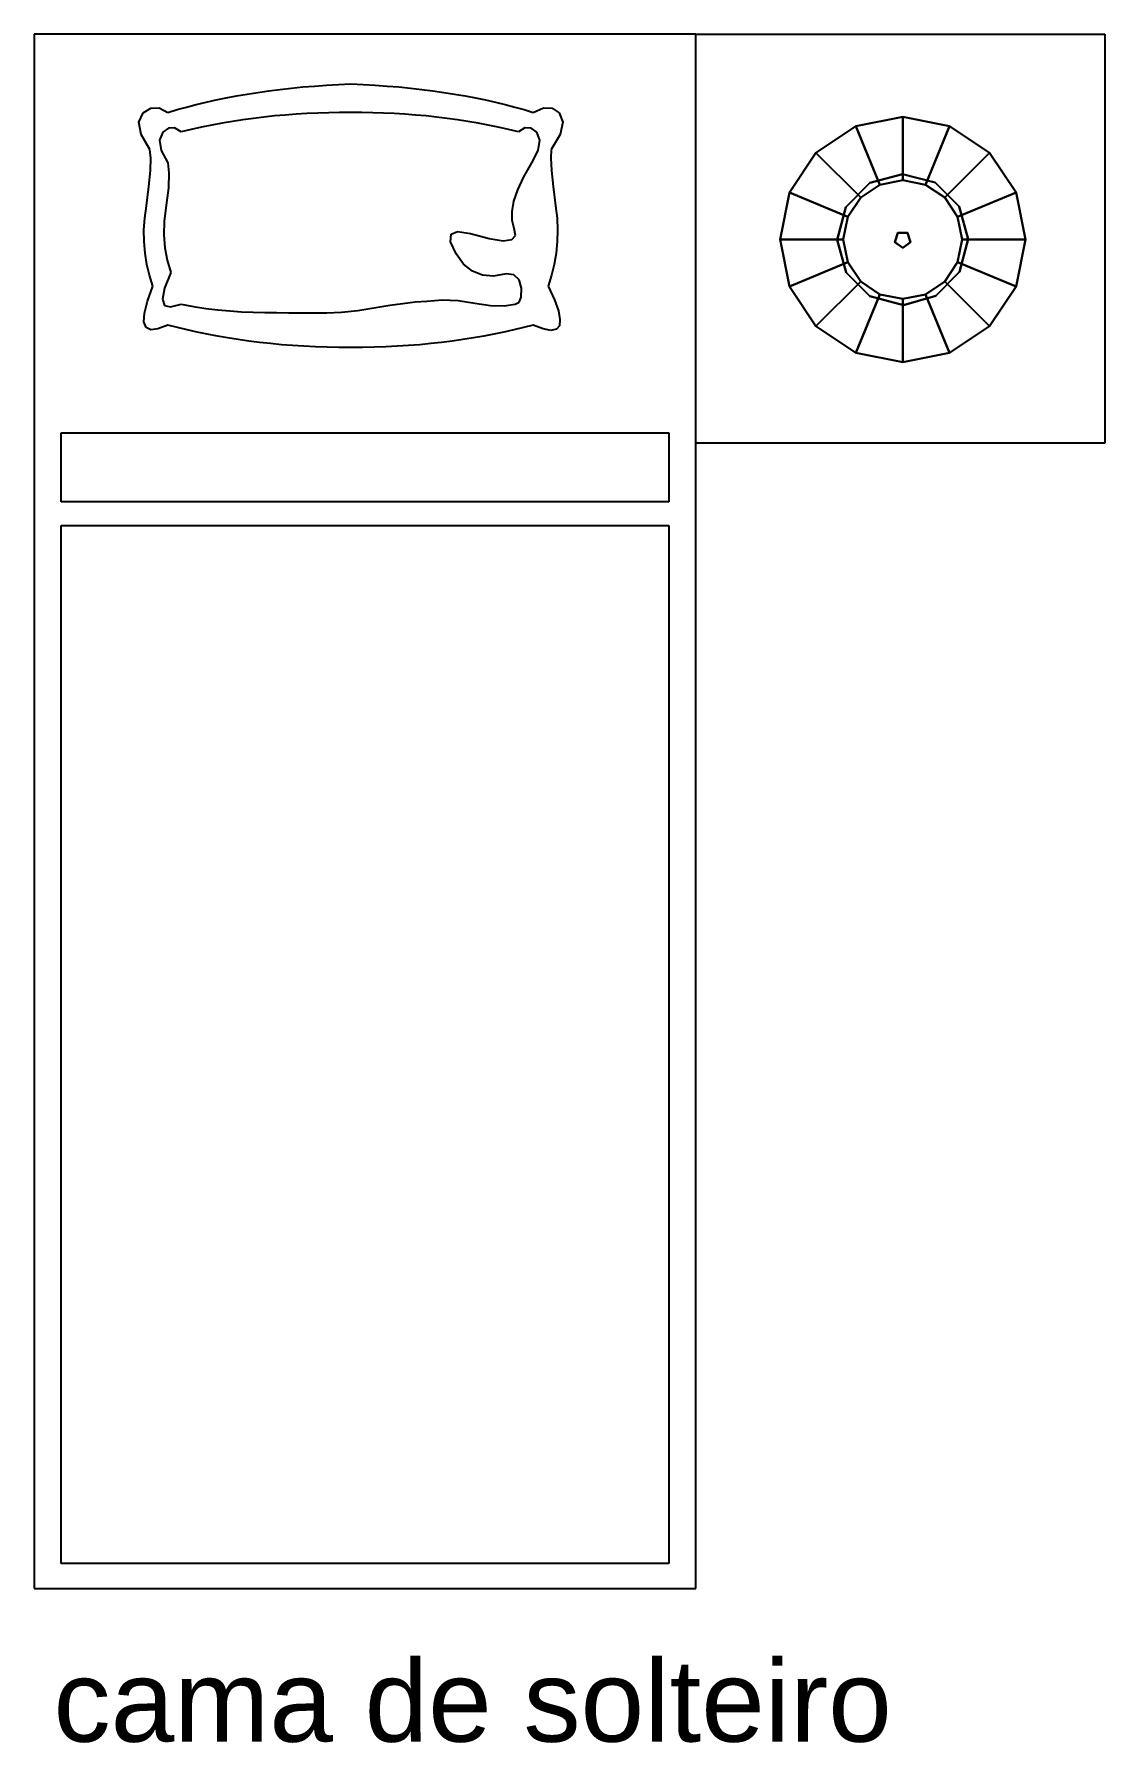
# Model space of a CAD drawing. Header units: centimetres. Extents: x 1216 to 2218, y 1695 to 2254.
# Drawn here: x 2086.8 to 2217.7, y 1736.2 to 1945 of the extents above; entities that cross this region are included whole.
import ezdxf

# ---------------------------------------------------------------- set-up
doc = ezdxf.new("R2010")
doc.units = ezdxf.units.CM
doc.styles.add('texto', font='arial.ttf')

msp = doc.modelspace()

# ---------------------------------------------------------------- linework, layer by layer
for p, q in [((2167.73, 1945.04), (2086.84, 1945.04)), ((2086.84, 1945.04), (2086.84, 1755.04)), ((2167.73, 1755.04), (2167.73, 1945.04)), ((2167.73, 1945.04), (2217.73, 1945.04)), ((2167.73, 1895.04), (2167.73, 1945.04)), ((2217.73, 1945.04), (2217.73, 1895.04)), ((2115.53, 1938.1), (2116.89, 1938.28)), ((2116.89, 1938.28), (2118.28, 1938.44)), ((2118.28, 1938.44), (2119.68, 1938.58)), ((2119.68, 1938.58), (2121.11, 1938.7)), ((2121.11, 1938.7), (2122.56, 1938.81)), ((2122.56, 1938.81), (2124.04, 1938.9)), ((2124.04, 1938.9), (2125.54, 1938.98)), ((2125.54, 1938.98), (2127.05, 1938.9)), ((2127.05, 1938.9), (2128.53, 1938.81)), ((2128.53, 1938.81), (2129.99, 1938.7)), ((2129.99, 1938.7), (2131.43, 1938.58)), ((2131.43, 1938.58), (2132.84, 1938.44)), ((2132.84, 1938.44), (2134.22, 1938.28)), ((2134.22, 1938.28), (2135.59, 1938.1)), ((2104.31, 1935.81), (2105.46, 1936.13)), ((2105.46, 1936.13), (2106.64, 1936.43)), ((2106.64, 1936.43), (2107.85, 1936.72)), ((2107.85, 1936.72), (2109.07, 1936.99)), ((2109.07, 1936.99), (2110.32, 1937.24)), ((2110.32, 1937.24), (2111.59, 1937.48)), ((2111.59, 1937.48), (2112.88, 1937.71)), ((2112.88, 1937.71), (2114.19, 1937.91)), ((2114.19, 1937.91), (2115.53, 1938.1)), ((2135.59, 1938.1), (2136.92, 1937.91)), ((2136.92, 1937.91), (2138.23, 1937.71)), ((2138.23, 1937.71), (2139.52, 1937.48)), ((2139.52, 1937.48), (2140.78, 1937.24)), ((2140.78, 1937.24), (2142.02, 1936.99)), ((2142.02, 1936.99), (2143.24, 1936.72)), ((2143.24, 1936.72), (2144.42, 1936.43)), ((2144.42, 1936.43), (2145.59, 1936.13)), ((2145.59, 1936.13), (2146.73, 1935.81)), ((2099.65, 1934.29), (2100.17, 1935.41)), ((2099.93, 1932.79), (2099.65, 1934.29)), ((2100.17, 1935.41), (2101.1, 1936.01)), ((2101.1, 1936.01), (2102.12, 1936.04)), ((2102.12, 1936.04), (2103.17, 1935.48)), ((2103.17, 1935.48), (2104.31, 1935.81)), ((2109.81, 1934.16), (2108.55, 1933.92)), ((2111.08, 1934.37), (2109.81, 1934.16)), ((2112.36, 1934.57), (2111.08, 1934.37)), ((2113.64, 1934.74), (2112.36, 1934.57)), ((2114.93, 1934.9), (2113.64, 1934.74)), ((2116.23, 1935.04), (2114.93, 1934.9)), ((2117.54, 1935.15), (2116.23, 1935.04)), ((2118.85, 1935.25), (2117.54, 1935.15)), ((2120.17, 1935.33), (2118.85, 1935.25)), ((2121.5, 1935.4), (2120.17, 1935.33)), ((2122.84, 1935.44), (2121.5, 1935.4)), ((2124.18, 1935.47), (2122.84, 1935.44)), ((2125.54, 1935.48), (2124.18, 1935.47)), ((2126.88, 1935.47), (2125.54, 1935.48)), ((2128.22, 1935.44), (2126.88, 1935.47)), ((2129.54, 1935.4), (2128.22, 1935.44)), ((2130.86, 1935.33), (2129.54, 1935.4)), ((2132.17, 1935.25), (2130.86, 1935.33)), ((2133.47, 1935.15), (2132.17, 1935.25)), ((2134.76, 1935.04), (2133.47, 1935.15)), ((2136.04, 1934.9), (2134.76, 1935.04)), ((2137.32, 1934.74), (2136.04, 1934.9)), ((2138.59, 1934.57), (2137.32, 1934.74)), ((2139.85, 1934.37), (2138.59, 1934.57)), ((2141.1, 1934.16), (2139.85, 1934.37)), ((2142.34, 1933.92), (2141.1, 1934.16)), ((2146.73, 1935.81), (2147.84, 1935.48)), ((2147.84, 1935.48), (2149.09, 1936.04)), ((2149.09, 1936.04), (2150.16, 1936.01)), ((2150.16, 1936.01), (2151.03, 1935.41)), ((2151.03, 1935.41), (2151.46, 1934.29)), ((2151.46, 1934.29), (2151.14, 1932.79)), ((2100.98, 1930.92), (2099.93, 1932.79)), ((2102.55, 1933.04), (2102.17, 1932.08)), ((2102.17, 1932.08), (2102.38, 1930.83)), ((2103.25, 1933.56), (2102.55, 1933.04)), ((2104, 1933.59), (2103.25, 1933.56)), ((2104.79, 1933.1), (2104, 1933.59)), ((2106.04, 1933.4), (2104.79, 1933.1)), ((2107.29, 1933.67), (2106.04, 1933.4)), ((2108.55, 1933.92), (2107.29, 1933.67)), ((2143.58, 1933.67), (2142.34, 1933.92)), ((2144.81, 1933.4), (2143.58, 1933.67)), ((2146.03, 1933.1), (2144.81, 1933.4)), ((2146.84, 1933.59), (2146.03, 1933.1)), ((2147.6, 1933.56), (2146.84, 1933.59)), ((2148.28, 1933.04), (2147.6, 1933.56)), ((2148.67, 1932.08), (2148.28, 1933.04)), ((2148.47, 1930.83), (2148.67, 1932.08)), ((2151.14, 1932.79), (2150.03, 1930.92)), ((2101.09, 1929.86), (2100.98, 1930.92)), ((2101.05, 1928.37), (2101.09, 1929.86)), ((2102.38, 1930.83), (2103.17, 1929.29)), ((2147.66, 1929.29), (2148.47, 1930.83)), ((2150.03, 1930.92), (2150, 1929.86)), ((2150, 1929.86), (2150.08, 1928.37)), ((2100.86, 1926.43), (2101.05, 1928.37)), ((2103.17, 1929.29), (2103.31, 1928.1)), ((2103.31, 1928.1), (2103.24, 1926.27)), ((2146.69, 1927.58), (2147.66, 1929.29)), ((2150.08, 1928.37), (2150.28, 1926.43)), ((2100.55, 1924.04), (2100.86, 1926.43)), ((2103.24, 1926.27), (2102.92, 1923.79)), ((2145.49, 1924.61), (2145.97, 1926.02)), ((2145.97, 1926.02), (2146.69, 1927.58)), ((2150.28, 1926.43), (2150.59, 1924.04)), ((2100.36, 1922.56), (2100.55, 1924.04)), ((2102.92, 1923.79), (2102.73, 1922.13)), ((2145.26, 1923.35), (2145.49, 1924.61)), ((2150.59, 1924.04), (2150.76, 1922.56)), ((2100.26, 1921.1), (2100.36, 1922.56)), ((2102.73, 1922.13), (2102.7, 1920.51)), ((2145.28, 1922.25), (2145.26, 1923.35)), ((2145.53, 1921.29), (2145.28, 1922.25)), ((2150.76, 1922.56), (2150.82, 1921.1)), ((2100.28, 1919.68), (2100.26, 1921.1)), ((2100.39, 1918.28), (2100.28, 1919.68)), ((2102.7, 1920.51), (2102.82, 1918.93)), ((2137.74, 1919.67), (2137.81, 1920.59)), ((2138.41, 1918.17), (2137.74, 1919.67)), ((2137.81, 1920.59), (2138.61, 1920.93)), ((2138.61, 1920.93), (2140.16, 1920.67)), ((2140.16, 1920.67), (2142.47, 1920.04)), ((2142.47, 1920.04), (2144.17, 1919.79)), ((2144.17, 1919.79), (2145.25, 1919.92)), ((2145.25, 1919.92), (2145.7, 1920.42)), ((2145.7, 1920.42), (2145.53, 1921.29)), ((2150.79, 1919.68), (2150.65, 1918.28)), ((2150.82, 1921.1), (2150.79, 1919.68)), ((2100.61, 1916.9), (2100.39, 1918.28)), ((2102.82, 1918.93), (2103.1, 1917.41)), ((2103.1, 1917.41), (2103.55, 1915.92)), ((2139.34, 1916.93), (2138.41, 1918.17)), ((2150.65, 1918.28), (2150.42, 1916.9)), ((2100.93, 1915.56), (2100.61, 1916.9)), ((2101.36, 1914.23), (2100.93, 1915.56)), ((2103.55, 1915.92), (2102.78, 1914)), ((2140.41, 1916.07), (2139.34, 1916.93)), ((2141.63, 1915.58), (2140.41, 1916.07)), ((2143, 1915.47), (2141.63, 1915.58)), ((2144.53, 1915.73), (2143, 1915.47)), ((2145.49, 1915.61), (2144.53, 1915.73)), ((2146.11, 1915.02), (2145.49, 1915.61)), ((2150.09, 1915.56), (2149.66, 1914.23)), ((2150.42, 1916.9), (2150.09, 1915.56)), ((2100.68, 1912.39), (2101.36, 1914.23)), ((2102.78, 1914), (2102.52, 1912.66)), ((2146.41, 1913.98), (2146.11, 1915.02)), ((2146.38, 1912.9), (2146.41, 1913.98)), ((2149.66, 1914.23), (2150.43, 1912.56)), ((2100.31, 1910.94), (2100.68, 1912.39)), ((2102.52, 1912.66), (2102.76, 1911.89)), ((2102.76, 1911.89), (2103.52, 1911.69)), ((2103.52, 1911.69), (2104.79, 1912.05)), ((2104.79, 1912.05), (2106.32, 1911.76)), ((2106.32, 1911.76), (2107.81, 1911.52)), ((2107.81, 1911.52), (2109.29, 1911.34)), ((2109.29, 1911.34), (2110.75, 1911.2)), ((2110.75, 1911.2), (2112.19, 1911.1)), ((2112.19, 1911.1), (2113.6, 1911.05)), ((2113.6, 1911.05), (2115.03, 1911.02)), ((2122.6, 1910.98), (2124.39, 1911.05)), ((2124.39, 1911.05), (2126.39, 1911.25)), ((2126.39, 1911.25), (2128.6, 1911.61)), ((2128.6, 1911.61), (2130.3, 1911.9)), ((2130.3, 1911.9), (2131.91, 1912.13)), ((2131.91, 1912.13), (2133.43, 1912.3)), ((2133.43, 1912.3), (2134.85, 1912.42)), ((2134.85, 1912.42), (2136.7, 1912.56)), ((2136.7, 1912.56), (2138.66, 1912.49)), ((2138.66, 1912.49), (2140.72, 1912.17)), ((2140.72, 1912.17), (2142.64, 1911.86)), ((2142.64, 1911.86), (2144.28, 1911.82)), ((2144.28, 1911.82), (2145.66, 1912.05)), ((2145.66, 1912.05), (2146.14, 1912.26)), ((2146.14, 1912.26), (2146.38, 1912.9)), ((2150.43, 1912.56), (2150.92, 1911.2)), ((2150.92, 1911.2), (2151.12, 1910.14)), ((2100.26, 1909.88), (2100.31, 1910.94)), ((2100.51, 1909.2), (2100.26, 1909.88)), ((2101.08, 1908.91), (2100.51, 1909.2)), ((2101.97, 1909.01), (2101.08, 1908.91)), ((2103.17, 1909.48), (2101.97, 1909.01)), ((2104.35, 1909.17), (2103.17, 1909.48)), ((2105.54, 1908.88), (2104.35, 1909.17)), ((2115.03, 1911.02), (2116.48, 1911)), ((2116.48, 1911), (2117.96, 1910.99)), ((2117.96, 1910.99), (2119.48, 1910.99)), ((2119.48, 1910.99), (2121.02, 1910.98)), ((2121.02, 1910.98), (2122.6, 1910.98)), ((2146.67, 1909.17), (2145.47, 1908.88)), ((2147.84, 1909.48), (2146.67, 1909.17)), ((2149.08, 1909), (2147.84, 1909.48)), ((2150.02, 1908.83), (2149.08, 1909)), ((2150.68, 1908.96), (2150.02, 1908.83)), ((2151.05, 1909.4), (2150.68, 1908.96)), ((2151.12, 1910.14), (2151.05, 1909.4)), ((2106.75, 1908.61), (2105.54, 1908.88)), ((2107.98, 1908.35), (2106.75, 1908.61)), ((2109.23, 1908.12), (2107.98, 1908.35)), ((2110.49, 1907.9), (2109.23, 1908.12)), ((2111.77, 1907.7), (2110.49, 1907.9)), ((2113.07, 1907.51), (2111.77, 1907.7)), ((2114.38, 1907.35), (2113.07, 1907.51)), ((2115.71, 1907.21), (2114.38, 1907.35)), ((2117.06, 1907.08), (2115.71, 1907.21)), ((2118.43, 1906.98), (2117.06, 1907.08)), ((2119.82, 1906.89), (2118.43, 1906.98)), ((2121.22, 1906.82), (2119.82, 1906.89)), ((2131.23, 1906.89), (2129.83, 1906.82)), ((2132.6, 1906.98), (2131.23, 1906.89)), ((2133.97, 1907.08), (2132.6, 1906.98)), ((2135.31, 1907.21), (2133.97, 1907.08)), ((2136.64, 1907.35), (2135.31, 1907.21)), ((2137.95, 1907.51), (2136.64, 1907.35)), ((2139.25, 1907.7), (2137.95, 1907.51)), ((2140.53, 1907.9), (2139.25, 1907.7)), ((2141.79, 1908.12), (2140.53, 1907.9)), ((2143.03, 1908.35), (2141.79, 1908.12)), ((2144.26, 1908.61), (2143.03, 1908.35)), ((2145.47, 1908.88), (2144.26, 1908.61)), ((2122.64, 1906.77), (2121.22, 1906.82)), ((2124.08, 1906.75), (2122.64, 1906.77)), ((2125.54, 1906.74), (2124.08, 1906.75)), ((2126.99, 1906.75), (2125.54, 1906.74)), ((2128.42, 1906.77), (2126.99, 1906.75)), ((2129.83, 1906.82), (2128.42, 1906.77)), ((2090.15, 1896.3), (2164.42, 1896.3)), ((2090.15, 1887.87), (2090.15, 1896.3)), ((2164.42, 1896.3), (2164.42, 1887.87)), ((2217.73, 1895.04), (2167.73, 1895.04)), ((2164.42, 1887.87), (2090.15, 1887.87)), ((2090.15, 1884.99), (2164.42, 1884.99)), ((2090.15, 1758.1), (2090.15, 1884.99)), ((2164.42, 1884.99), (2164.42, 1758.1)), ((2164.42, 1758.1), (2090.15, 1758.1)), ((2086.84, 1755.04), (2167.73, 1755.04))]:
    msp.add_line(p, q)
for points in [[(2193.02, 1927.19, 32.49), (2193.02, 1934.93, 18), (2187.28, 1933.79, 18), (2190.24, 1926.64, 32.49)], [(2190.24, 1926.64, 32.49), (2187.28, 1933.79, 18), (2193.02, 1934.93, 18), (2193.02, 1927.19, 32.49)], [(2195.79, 1926.64, 32.49), (2198.76, 1933.79, 18), (2193.02, 1934.93, 18), (2193.02, 1927.19, 32.49)], [(2193.02, 1927.19, 32.49), (2193.02, 1934.93, 18), (2198.76, 1933.79, 18), (2195.79, 1926.64, 32.49)], [(2190.24, 1926.64, 32.49), (2187.28, 1933.79, 18), (2182.41, 1930.54, 18), (2187.88, 1925.07, 32.49)], [(2187.88, 1925.07, 32.49), (2182.41, 1930.54, 18), (2187.28, 1933.79, 18), (2190.24, 1926.64, 32.49)], [(2198.15, 1925.07, 32.49), (2203.62, 1930.54, 18), (2198.76, 1933.79, 18), (2195.79, 1926.64, 32.49)], [(2195.79, 1926.64, 32.49), (2198.76, 1933.79, 18), (2203.62, 1930.54, 18), (2198.15, 1925.07, 32.49)], [(2187.88, 1925.07, 32.49), (2182.41, 1930.54, 18), (2179.16, 1925.67, 18), (2186.31, 1922.71, 32.49)], [(2186.31, 1922.71, 32.49), (2179.16, 1925.67, 18), (2182.41, 1930.54, 18), (2187.88, 1925.07, 32.49)], [(2199.72, 1922.71, 32.49), (2206.87, 1925.67, 18), (2203.62, 1930.54, 18), (2198.15, 1925.07, 32.49)], [(2198.15, 1925.07, 32.49), (2203.62, 1930.54, 18), (2206.87, 1925.67, 18), (2199.72, 1922.71, 32.49)], [(2188.99, 1926.85), (2192.98, 1927.93), (2192.98, 1927.93, 3), (2188.99, 1926.85, 3)], [(2192.98, 1927.93), (2196.98, 1926.89), (2196.98, 1926.89, 3), (2192.98, 1927.93, 3)], [(2186.31, 1922.71, 32.49), (2179.16, 1925.67, 18), (2178.02, 1919.93, 18), (2185.76, 1919.93, 32.49)], [(2185.76, 1919.93, 32.49), (2178.02, 1919.93, 18), (2179.16, 1925.67, 18), (2186.31, 1922.71, 32.49)], [(2186.07, 1923.91), (2188.99, 1926.85), (2188.99, 1926.85, 3), (2186.07, 1923.91, 3)], [(2196.98, 1926.89), (2199.92, 1923.98), (2199.92, 1923.98, 3), (2196.98, 1926.89, 3)], [(2200.28, 1919.93, 32.49), (2208.02, 1919.93, 18), (2206.87, 1925.67, 18), (2199.72, 1922.71, 32.49)], [(2199.72, 1922.71, 32.49), (2206.87, 1925.67, 18), (2208.02, 1919.93, 18), (2200.28, 1919.93, 32.49)], [(2185.02, 1919.91), (2186.07, 1923.91), (2186.07, 1923.91, 3), (2185.02, 1919.91, 3)], [(2199.92, 1923.98), (2201.02, 1919.99), (2201.02, 1919.99, 3), (2199.92, 1923.98, 3)], [(2185.76, 1919.93, 32.49), (2178.02, 1919.93, 18), (2179.16, 1914.19, 18), (2186.31, 1917.16, 32.49)], [(2186.31, 1917.16, 32.49), (2179.16, 1914.19, 18), (2178.02, 1919.93, 18), (2185.76, 1919.93, 32.49)], [(2186.09, 1915.92), (2185.02, 1919.91), (2185.02, 1919.91, 3), (2186.09, 1915.92, 3)], [(2192.07, 1919.62, 3), (2192.43, 1920.74, 3), (2192.43, 1920.74, 20), (2192.07, 1919.62, 20)], [(2193.03, 1918.93, 3), (2192.07, 1919.62, 3), (2192.07, 1919.62, 20), (2193.03, 1918.93, 20)], [(2192.43, 1920.74, 3), (2193.6, 1920.75, 3), (2193.6, 1920.75, 20), (2192.43, 1920.74, 20)], [(2193.97, 1919.63, 3), (2193.03, 1918.93, 3), (2193.03, 1918.93, 20), (2193.97, 1919.63, 20)], [(2193.6, 1920.75, 3), (2193.97, 1919.63, 3), (2193.97, 1919.63, 20), (2193.6, 1920.75, 20)], [(2199.72, 1917.16, 32.49), (2206.87, 1914.19, 18), (2208.02, 1919.93, 18), (2200.28, 1919.93, 32.49)], [(2200.28, 1919.93, 32.49), (2208.02, 1919.93, 18), (2206.87, 1914.19, 18), (2199.72, 1917.16, 32.49)], [(2201.02, 1919.99), (2199.98, 1915.99), (2199.98, 1915.99, 3), (2201.02, 1919.99, 3)], [(2186.31, 1917.16, 32.49), (2179.16, 1914.19, 18), (2182.41, 1909.33, 18), (2187.88, 1914.8, 32.49)], [(2187.88, 1914.8, 32.49), (2182.41, 1909.33, 18), (2179.16, 1914.19, 18), (2186.31, 1917.16, 32.49)], [(2189.02, 1913), (2186.09, 1915.92), (2186.09, 1915.92, 3), (2189.02, 1913, 3)], [(2199.98, 1915.99), (2197.08, 1913.04), (2197.08, 1913.04, 3), (2199.98, 1915.99, 3)], [(2198.15, 1914.8, 32.49), (2203.62, 1909.33, 18), (2206.87, 1914.19, 18), (2199.72, 1917.16, 32.49)], [(2199.72, 1917.16, 32.49), (2206.87, 1914.19, 18), (2203.62, 1909.33, 18), (2198.15, 1914.8, 32.49)], [(2187.88, 1914.8, 32.49), (2182.41, 1909.33, 18), (2187.28, 1906.08, 18), (2190.24, 1913.23, 32.49)], [(2190.24, 1913.23, 32.49), (2187.28, 1906.08, 18), (2182.41, 1909.33, 18), (2187.88, 1914.8, 32.49)], [(2190.24, 1913.23, 32.49), (2187.28, 1906.08, 18), (2193.02, 1904.93, 18), (2193.02, 1912.67, 32.49)], [(2193.02, 1912.67, 32.49), (2193.02, 1904.93, 18), (2187.28, 1906.08, 18), (2190.24, 1913.23, 32.49)], [(2193.02, 1912.67, 32.49), (2193.02, 1904.93, 18), (2198.76, 1906.08, 18), (2195.79, 1913.23, 32.49)], [(2195.79, 1913.23, 32.49), (2198.76, 1906.08, 18), (2193.02, 1904.93, 18), (2193.02, 1912.67, 32.49)], [(2195.79, 1913.23, 32.49), (2198.76, 1906.08, 18), (2203.62, 1909.33, 18), (2198.15, 1914.8, 32.49)], [(2198.15, 1914.8, 32.49), (2203.62, 1909.33, 18), (2198.76, 1906.08, 18), (2195.79, 1913.23, 32.49)], [(2193.1, 1911.93), (2189.02, 1913), (2189.02, 1913, 3), (2193.1, 1911.93, 3)], [(2197.08, 1913.04), (2193.1, 1911.93), (2193.1, 1911.93, 3), (2197.08, 1913.04, 3)]]:
    msp.add_3dface(points)
for points, invisible_edges in [([(2189.02, 1913, 3), (2188.99, 1926.85, 3), (2192.98, 1927.93, 3)], 13), ([(2189.02, 1913, 3), (2192.98, 1927.93, 3), (2196.98, 1926.89, 3)], 13), ([(2189.02, 1913, 3), (2186.07, 1923.91, 3), (2188.99, 1926.85, 3)], 13), ([(2189.02, 1913, 3), (2196.98, 1926.89, 3), (2199.92, 1923.98, 3)], 13), ([(2189.02, 1913, 3), (2185.02, 1919.91, 3), (2186.07, 1923.91, 3)], 13), ([(2197.08, 1913.04, 3), (2199.92, 1923.98, 3), (2201.02, 1919.99, 3), (2199.98, 1915.99, 3)], 1), ([(2189.02, 1913, 3), (2186.09, 1915.92, 3), (2185.02, 1919.91, 3)], 12), ([(2189.02, 1913, 3), (2197.08, 1913.04, 3), (2193.1, 1911.93, 3)], 1)]:
    msp.add_3dface(points, dxfattribs=dict(invisible_edges=invisible_edges))

# ---------------------------------------------------------------- texts
at = {"insert": (2089.2, 1746.32), "char_height": 10, "attachment_point": 1, "style": 'texto'}
msp.add_mtext_dynamic_manual_height_columns('cama de solteiro', width=106.6812, gutter_width=2, heights=[0], dxfattribs=at)

doc.saveas('drawing.dxf')
